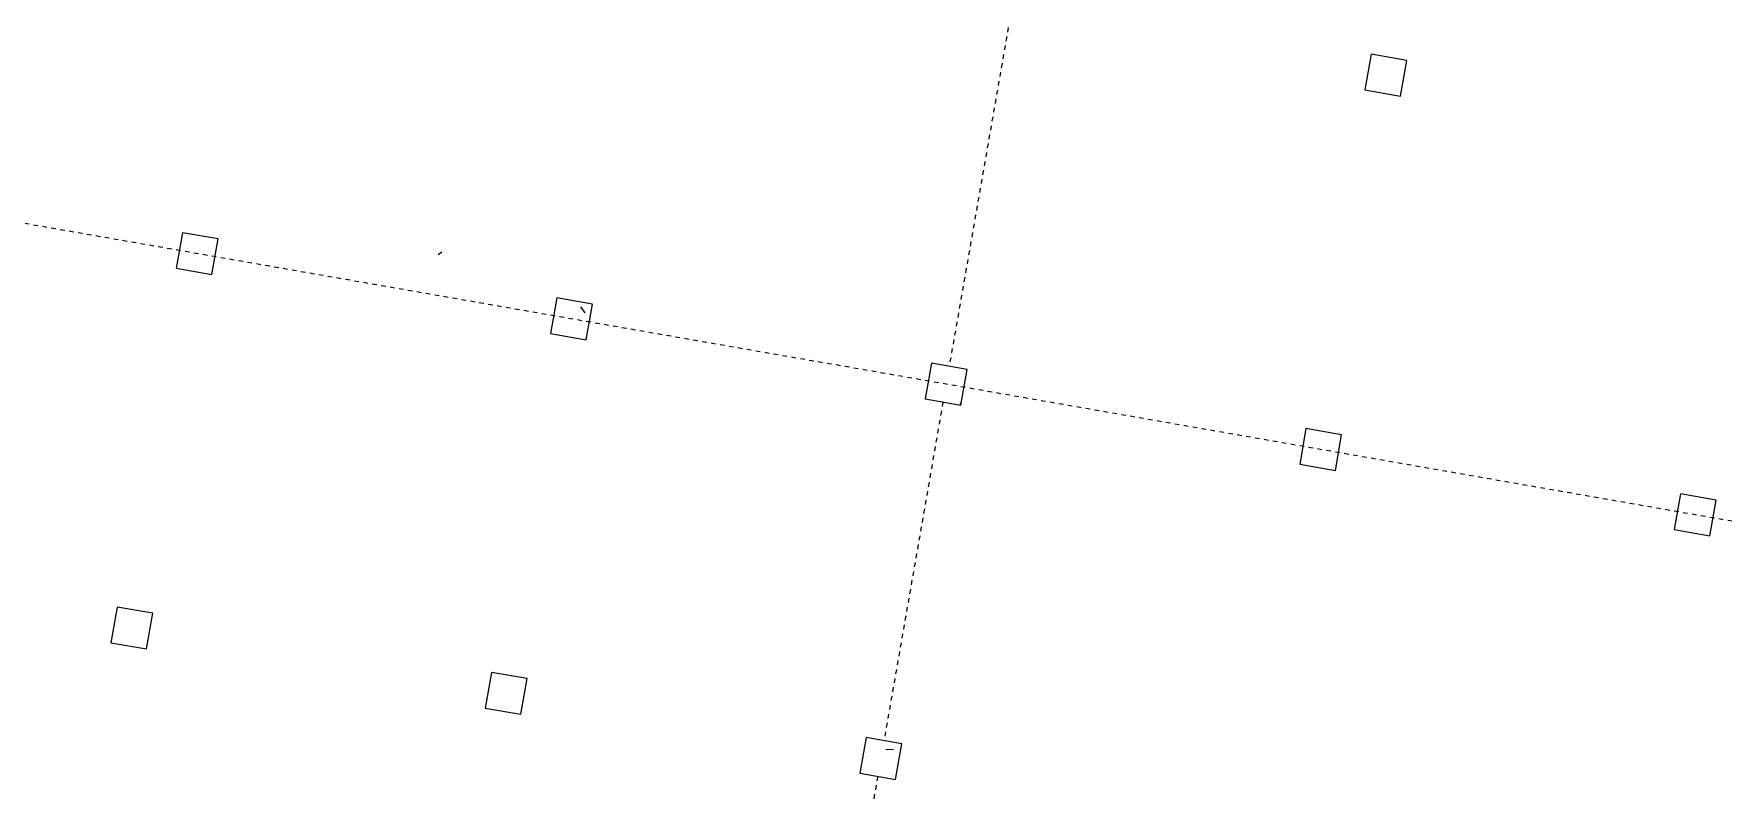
# Model space of a CAD drawing. Extents: x 274235 to 276654, y 142848 to 144425.
# Drawn here: x 276209.55 to 276246.88, y 143129.26 to 143146.01 of the extents above; entities that cross this region are included whole.
import ezdxf

# ---------------------------------------------------------------- set-up
doc = ezdxf.new("R2010")
doc.units = 0
doc.header["$LTSCALE"] = 1.5
for name, pattern in [('ACM-G-CENTER', [50.800000000000004, 31.75, -6.350000000000001, 6.350000000000001, -6.350000000000001]), ('ACM-G-HIDDEN2', [4.762500000000001, 3.175000000000001, -1.5875]), ('Hidden 1_32_', [1.3890625, 0.7937500000000002, -0.5953125])]:
    doc.linetypes.add(name, pattern=pattern)
doc.layers.get('0').update_dxf_attribs({"linetype": 'CONTINUOUS', "lineweight": 0})
for name, color, linetype, lineweight in [('_ACM-A-DETL', 7, 'CONTINUOUS', 5), ('_ACM-A-GRID', 3, 'CONTINUOUS', 5), ('_ACM-S-STRU-CLOS', 5, 'CONTINUOUS', 5)]:
    doc.layers.add(name, color=color, linetype=linetype, lineweight=lineweight)

# ---------------------------------------------------------------- blocks, each defined once
blk = doc.blocks.new('M_Concrete-Rectangular-Column - 800 x 800mm-3784998-B1_Working')
at = {"layer": '_ACM-A-DETL', "color": 250}
for p, q in [((400.0000000000002, 400.0000000000002), (-399.9999999999999, 400.0000000000002)), ((-399.9999999999999, 400.0000000000002), (-399.9999999999999, -399.9999999999999)), ((400.0000000000002, -399.9999999999999), (400.0000000000002, 400.0000000000002)), ((-399.9999999999999, -399.9999999999999), (400.0000000000002, -399.9999999999999))]:
    blk.add_line(p, q, dxfattribs=at)
blk = doc.blocks.new('M_Concrete-Rectangular-Column - 800 x 800mm-V5-B1_Working')
at = {"layer": '_ACM-S-STRU-CLOS'}
h = blk.add_hatch(dxfattribs=at)
h.set_pattern_fill('FP_4', color=256, style=0, pattern_type=2)
h.set_pattern_definition([(49.99999999999999, (-966604.1240000001, -730404.565), (3643.681986006824, -318.7812880006761), [381, -4191]), (355, (-966604.1240000001, -730404.565), (-704.8562580461121, 3821.135846227694), [304.8, -3352.8]), (100.451, (-966300.483, -730431.13), (2938.852362929117, 3502.332152374178), [323.8, -3561.801]), (46.184, (-966604.1240000001, -729388.565), (5421.581919880712, -840.8554984886337), [571.5, -6286.5]), (96.636, (-966152.325, -729458.635), (4748.051319755933, 4948.551449789822), [485.7, -5342.701999999999]), (351.184, (-966604.1240000001, -729388.565), (4748.100788072627, 4948.506072045693), [457.2, -5029.2]), (21, (-966096.1240000001, -729642.565), (3032.287836333134, -2045.304476687058), [381, -4191]), (326, (-966096.1240000001, -729642.565), (1236.042244531653, 3683.761809559103), [304.8, -3352.8]), (71.45100000000001, (-965843.433, -729813.007), (4268.342513760047, 1638.424823382678), [323.8, -3561.801]), (37.50000000000001, (-966604.1240000001, -730404.565), (61.77206501183639, 1691.100777463062), [167.64, -3144.52, 167.64, -6601.46]), (37.50000000000001, (-966604.1240000001, -730404.565), (61.77206501183639, 1691.100777463062), [-3479.8, -3235.96, 167.64, -3197.86]), (7.499999999999999, (-966604.1240000001, -730404.565), (1336.393250206115, 2003.61149636239), [167.64, -1772.92, 167.64, -4351.02]), (7.499999999999999, (-966604.1240000001, -730404.565), (1336.393250206115, 2003.61149636239), [-2108.2, -3068.32, 167.64, -1115.06]), (327.5, (-967736.964, -730404.565), (2711.817807077548, -114.578640950727), [167.64, -1102.36, -9220.2]), (327.5, (-967736.964, -730404.565), (2711.817807077548, -114.578640950727), [-1270, 167.64, -3794.76, -5257.8]), (327.5, (-967736.964, -730404.565), (2711.817807077548, -114.578640950727), [-5232.4, 167.64, -5090.16]), (317.5, (-968244.964, -730404.565), (2962.585592803855, 508.5334453662156), [167.64, -1483.36, 167.64, -6197.6]), (317.5, (-968244.964, -730404.565), (2962.585592803855, 508.5334453662156), [-1818.64, -2463.8, 167.64, -3566.16])])
h.paths.add_polyline_path([(400.0000000008793, -399.9999999991987), (400.0000000008793, 400.0000000007927), (-399.9999999991467, 400.0000000007753), (-399.9999999991467, -399.999999999216)])
at = {"layer": '_ACM-A-DETL', "color": 250}
for p, q in [((400.0000000000002, 400.0000000000002), (-399.9999999999999, 400.0000000000002)), ((-399.9999999999999, 400.0000000000002), (-399.9999999999999, -399.9999999999999)), ((400.0000000000002, -399.9999999999999), (400.0000000000002, 400.0000000000002)), ((-399.9999999999999, -399.9999999999999), (400.0000000000002, -399.9999999999999))]:
    blk.add_line(p, q, dxfattribs=at)
blk = doc.blocks.new('M_Concrete-Rectangular-Column - 800 x 800mm-V124-B1_Working')
at = {"layer": '_ACM-A-DETL', "color": 250}
for p, q in [((400.0000000000002, 400.0000000000002), (-399.9999999999999, 400.0000000000002)), ((-399.9999999999999, 400.0000000000002), (-399.9999999999999, -399.9999999999999)), ((400.0000000000002, -399.9999999999999), (400.0000000000002, 400.0000000000002)), ((-399.9999999999999, -399.9999999999999), (400.0000000000002, -399.9999999999999))]:
    blk.add_line(p, q, dxfattribs=at)
blk = doc.blocks.new('M_Concrete-Rectangular-Column - 800 x 800mm-V125-B1_Working')
at = {"layer": '_ACM-S-STRU-CLOS'}
h = blk.add_hatch(dxfattribs=at)
h.set_pattern_fill('FP_77', color=256, style=0, pattern_type=2)
h.set_pattern_definition([(49.99999999999999, (-966604.1240000001, -722004.565), (3643.681986006824, -318.7812880006761), [381, -4191]), (355, (-966604.1240000001, -722004.565), (-704.8562580461121, 3821.135846227694), [304.8, -3352.8]), (100.451, (-966300.483, -722031.13), (2938.852362929117, 3502.332152374178), [323.8, -3561.801]), (46.184, (-966604.1240000001, -720988.565), (5421.581919880712, -840.8554984886337), [571.5, -6286.5]), (96.636, (-966152.325, -721058.635), (4748.051319755933, 4948.551449789822), [485.7, -5342.701999999999]), (351.184, (-966604.1240000001, -720988.565), (4748.100788072627, 4948.506072045693), [457.2, -5029.2]), (21, (-966096.1240000001, -721242.565), (3032.287836333134, -2045.304476687058), [381, -4191]), (326, (-966096.1240000001, -721242.565), (1236.042244531653, 3683.761809559103), [304.8, -3352.8]), (71.45100000000001, (-965843.433, -721413.0079999999), (4268.342513760047, 1638.424823382678), [323.8, -3561.801]), (37.50000000000001, (-966604.1240000001, -722004.565), (61.77206501183639, 1691.100777463062), [167.64, -3144.52, 167.64, -6601.46]), (37.50000000000001, (-966604.1240000001, -722004.565), (61.77206501183639, 1691.100777463062), [-3479.8, -3235.96, 167.64, -3197.86]), (7.499999999999999, (-966604.1240000001, -722004.565), (1336.393250206115, 2003.61149636239), [167.64, -1772.92, 167.64, -4351.02]), (7.499999999999999, (-966604.1240000001, -722004.565), (1336.393250206115, 2003.61149636239), [-2108.2, -3068.32, 167.64, -1115.06]), (327.5, (-967736.964, -722004.565), (2711.817807077548, -114.578640950727), [167.64, -1102.36, -9220.2]), (327.5, (-967736.964, -722004.565), (2711.817807077548, -114.578640950727), [-1270, 167.64, -3794.76, -5257.8]), (327.5, (-967736.964, -722004.565), (2711.817807077548, -114.578640950727), [-5232.4, 167.64, -5090.16]), (317.5, (-968244.964, -722004.565), (2962.585592803855, 508.5334453662156), [167.64, -1483.36, 167.64, -6197.6]), (317.5, (-968244.964, -722004.565), (2962.585592803855, 508.5334453662156), [-1818.64, -2463.8, 167.64, -3566.16])])
h.paths.add_polyline_path([(400.0000000009486, -399.9999999992507), (400.0000000009486, 400.0000000007407), (-399.9999999990081, 400.0000000007407), (-399.9999999990081, -399.9999999992507)])
at = {"layer": '_ACM-A-DETL', "color": 250}
for p, q in [((400.0000000000002, 400.0000000000002), (-399.9999999999999, 400.0000000000002)), ((-399.9999999999999, 400.0000000000002), (-399.9999999999999, -399.9999999999999)), ((400.0000000000002, -399.9999999999999), (400.0000000000002, 400.0000000000002)), ((-399.9999999999999, -399.9999999999999), (400.0000000000002, -399.9999999999999))]:
    blk.add_line(p, q, dxfattribs=at)
blk = doc.blocks.new('M_Concrete-Rectangular-Column - 800 x 800mm-V130-B1_Working')
at = {"layer": '_ACM-S-STRU-CLOS'}
h = blk.add_hatch(dxfattribs=at)
h.set_pattern_fill('FP_80', color=256, style=0, pattern_type=2)
h.set_pattern_definition([(49.99999999999999, (-975004.1240000001, -722004.565), (3643.681986006824, -318.7812880006761), [381, -4191]), (355, (-975004.1240000001, -722004.565), (-704.8562580461121, 3821.135846227694), [304.8, -3352.8]), (100.451, (-974700.483, -722031.13), (2938.852362929117, 3502.332152374178), [323.8, -3561.801]), (46.184, (-975004.1240000001, -720988.565), (5421.581919880712, -840.8554984886337), [571.5, -6286.5]), (96.636, (-974552.325, -721058.635), (4748.051319755933, 4948.551449789822), [485.7, -5342.701999999999]), (351.184, (-975004.1240000001, -720988.565), (4748.100788072627, 4948.506072045693), [457.2, -5029.2]), (21, (-974496.1240000001, -721242.565), (3032.287836333134, -2045.304476687058), [381, -4191]), (326, (-974496.1240000001, -721242.565), (1236.042244531653, 3683.761809559103), [304.8, -3352.8]), (71.45100000000001, (-974243.433, -721413.0079999999), (4268.342513760047, 1638.424823382678), [323.8, -3561.801]), (37.50000000000001, (-975004.1240000001, -722004.565), (61.77206501183639, 1691.100777463062), [167.64, -3144.52, 167.64, -6601.46]), (37.50000000000001, (-975004.1240000001, -722004.565), (61.77206501183639, 1691.100777463062), [-3479.8, -3235.96, 167.64, -3197.86]), (7.499999999999999, (-975004.1240000001, -722004.565), (1336.393250206115, 2003.61149636239), [167.64, -1772.92, 167.64, -4351.02]), (7.499999999999999, (-975004.1240000001, -722004.565), (1336.393250206115, 2003.61149636239), [-2108.2, -3068.32, 167.64, -1115.06]), (327.5, (-976136.964, -722004.565), (2711.817807077548, -114.578640950727), [167.64, -1102.36, -9220.2]), (327.5, (-976136.964, -722004.565), (2711.817807077548, -114.578640950727), [-1270, 167.64, -3794.76, -5257.8]), (327.5, (-976136.964, -722004.565), (2711.817807077548, -114.578640950727), [-5232.4, 167.64, -5090.16]), (317.5, (-976644.964, -722004.565), (2962.585592803855, 508.5334453662156), [167.64, -1483.36, 167.64, -6197.6]), (317.5, (-976644.964, -722004.565), (2962.585592803855, 508.5334453662156), [-1818.64, -2463.8, 167.64, -3566.16])])
h.paths.add_polyline_path([(400.0000000008793, -399.9999999993893), (400.0000000008793, 400.0000000006021), (-399.9999999991467, 400.0000000005675), (-399.9999999991467, -399.9999999994239)])
at = {"layer": '_ACM-A-DETL', "color": 250}
for p, q in [((400.0000000000002, 400.0000000000002), (-399.9999999999999, 400.0000000000002)), ((-399.9999999999999, 400.0000000000002), (-399.9999999999999, -399.9999999999999)), ((400.0000000000002, -399.9999999999999), (400.0000000000002, 400.0000000000002)), ((-399.9999999999999, -399.9999999999999), (400.0000000000002, -399.9999999999999))]:
    blk.add_line(p, q, dxfattribs=at)
blk = doc.blocks.new('M_Concrete-Rectangular-Column - 800 x 800mm-V140-B1_Working')
at = {"layer": '_ACM-A-DETL', "color": 250}
for p, q in [((400.0000000000002, 400.0000000000002), (-399.9999999999999, 400.0000000000002)), ((-399.9999999999999, 400.0000000000002), (-399.9999999999999, -399.9999999999999)), ((400.0000000000002, -399.9999999999999), (400.0000000000002, 400.0000000000002)), ((-399.9999999999999, -399.9999999999999), (400.0000000000002, -399.9999999999999))]:
    blk.add_line(p, q, dxfattribs=at)
blk = doc.blocks.new('M_Concrete-Rectangular-Column - 800 x 800mm-V141-B1_Working')
at = {"layer": '_ACM-S-STRU-CLOS'}
h = blk.add_hatch(dxfattribs=at)
h.set_pattern_fill('FP_89', color=256, style=0, pattern_type=2)
h.set_pattern_definition([(49.99999999999999, (-991804.123, -730404.565), (3643.681986006824, -318.7812880006761), [381, -4191]), (355, (-991804.123, -730404.565), (-704.8562580461121, 3821.135846227694), [304.8, -3352.8]), (100.451, (-991500.483, -730431.13), (2938.852362929117, 3502.332152374178), [323.8, -3561.801]), (46.184, (-991804.123, -729388.565), (5421.581919880712, -840.8554984886337), [571.5, -6286.5]), (96.636, (-991352.325, -729458.635), (4748.051319755933, 4948.551449789822), [485.7, -5342.701999999999]), (351.184, (-991804.123, -729388.565), (4748.100788072627, 4948.506072045693), [457.2, -5029.2]), (21, (-991296.123, -729642.565), (3032.287836333134, -2045.304476687058), [381, -4191]), (326, (-991296.123, -729642.565), (1236.042244531653, 3683.761809559103), [304.8, -3352.8]), (71.45100000000001, (-991043.433, -729813.007), (4268.342513760047, 1638.424823382678), [323.8, -3561.801]), (37.50000000000001, (-991804.123, -730404.565), (61.77206501183639, 1691.100777463062), [167.64, -3144.52, 167.64, -6601.46]), (37.50000000000001, (-991804.123, -730404.565), (61.77206501183639, 1691.100777463062), [-3479.8, -3235.96, 167.64, -3197.86]), (7.499999999999999, (-991804.123, -730404.565), (1336.393250206115, 2003.61149636239), [167.64, -1772.92, 167.64, -4351.02]), (7.499999999999999, (-991804.123, -730404.565), (1336.393250206115, 2003.61149636239), [-2108.2, -3068.32, 167.64, -1115.06]), (327.5, (-992936.963, -730404.565), (2711.817807077548, -114.578640950727), [167.64, -1102.36, -9220.2]), (327.5, (-992936.963, -730404.565), (2711.817807077548, -114.578640950727), [-1270, 167.64, -3794.76, -5257.8]), (327.5, (-992936.963, -730404.565), (2711.817807077548, -114.578640950727), [-5232.4, 167.64, -5090.16]), (317.5, (-993444.963, -730404.565), (2962.585592803855, 508.5334453662156), [167.64, -1483.36, 167.64, -6197.6]), (317.5, (-993444.963, -730404.565), (2962.585592803855, 508.5334453662156), [-1818.64, -2463.8, 167.64, -3566.16])])
h.paths.add_polyline_path([(400.0000000009486, -399.9999999991987), (400.0000000009486, 400.00000000081), (-399.9999999990774, 400.00000000081), (-399.9999999990774, -399.9999999991987)])
at = {"layer": '_ACM-A-DETL', "color": 250}
for p, q in [((400.0000000000002, 400.0000000000002), (-399.9999999999999, 400.0000000000002)), ((-399.9999999999999, 400.0000000000002), (-399.9999999999999, -399.9999999999999)), ((400.0000000000002, -399.9999999999999), (400.0000000000002, 400.0000000000002)), ((-399.9999999999999, -399.9999999999999), (400.0000000000002, -399.9999999999999))]:
    blk.add_line(p, q, dxfattribs=at)
blk = doc.blocks.new('M_Concrete-Rectangular-Column - 800 x 800mm-V142-B1_Working')
at = {"layer": '_ACM-S-STRU-CLOS'}
h = blk.add_hatch(dxfattribs=at)
h.set_pattern_fill('FP_90', color=256, style=0, pattern_type=2)
h.set_pattern_definition([(49.99999999999999, (-975004.1240000001, -730404.565), (3643.681986006824, -318.7812880006761), [381, -4191]), (355, (-975004.1240000001, -730404.565), (-704.8562580461121, 3821.135846227694), [304.8, -3352.8]), (100.451, (-974700.483, -730431.13), (2938.852362929117, 3502.332152374178), [323.8, -3561.801]), (46.184, (-975004.1240000001, -729388.565), (5421.581919880712, -840.8554984886337), [571.5, -6286.5]), (96.636, (-974552.325, -729458.635), (4748.051319755933, 4948.551449789822), [485.7, -5342.701999999999]), (351.184, (-975004.1240000001, -729388.565), (4748.100788072627, 4948.506072045693), [457.2, -5029.2]), (21, (-974496.1240000001, -729642.565), (3032.287836333134, -2045.304476687058), [381, -4191]), (326, (-974496.1240000001, -729642.565), (1236.042244531653, 3683.761809559103), [304.8, -3352.8]), (71.45100000000001, (-974243.433, -729813.007), (4268.342513760047, 1638.424823382678), [323.8, -3561.801]), (37.50000000000001, (-975004.1240000001, -730404.565), (61.77206501183639, 1691.100777463062), [167.64, -3144.52, 167.64, -6601.46]), (37.50000000000001, (-975004.1240000001, -730404.565), (61.77206501183639, 1691.100777463062), [-3479.8, -3235.96, 167.64, -3197.86]), (7.499999999999999, (-975004.1240000001, -730404.565), (1336.393250206115, 2003.61149636239), [167.64, -1772.92, 167.64, -4351.02]), (7.499999999999999, (-975004.1240000001, -730404.565), (1336.393250206115, 2003.61149636239), [-2108.2, -3068.32, 167.64, -1115.06]), (327.5, (-976136.964, -730404.565), (2711.817807077548, -114.578640950727), [167.64, -1102.36, -9220.2]), (327.5, (-976136.964, -730404.565), (2711.817807077548, -114.578640950727), [-1270, 167.64, -3794.76, -5257.8]), (327.5, (-976136.964, -730404.565), (2711.817807077548, -114.578640950727), [-5232.4, 167.64, -5090.16]), (317.5, (-976644.964, -730404.565), (2962.585592803855, 508.5334453662156), [167.64, -1483.36, 167.64, -6197.6]), (317.5, (-976644.964, -730404.565), (2962.585592803855, 508.5334453662156), [-1818.64, -2463.8, 167.64, -3566.16])])
h.paths.add_polyline_path([(400.0000000008793, -399.9999999993026), (400.0000000008793, 400.0000000006887), (-399.9999999991467, 400.0000000006887), (-399.9999999991467, -399.9999999993026)])
at = {"layer": '_ACM-A-DETL', "color": 250}
for p, q in [((400.0000000000002, 400.0000000000002), (-399.9999999999999, 400.0000000000002)), ((-399.9999999999999, 400.0000000000002), (-399.9999999999999, -399.9999999999999)), ((400.0000000000002, -399.9999999999999), (400.0000000000002, 400.0000000000002)), ((-399.9999999999999, -399.9999999999999), (400.0000000000002, -399.9999999999999))]:
    blk.add_line(p, q, dxfattribs=at)
blk = doc.blocks.new('M_Concrete-Rectangular-Column - 800 x 800mm-V1152-B1_Working')
at = {"layer": '_ACM-A-DETL', "color": 250}
for p, q in [((400.0000000000002, 400.0000000000002), (-399.9999999999999, 400.0000000000002)), ((-399.9999999999999, 400.0000000000002), (-399.9999999999999, -399.9999999999999)), ((400.0000000000002, -399.9999999999999), (400.0000000000002, 400.0000000000002)), ((-399.9999999999999, -399.9999999999999), (400.0000000000002, -399.9999999999999))]:
    blk.add_line(p, q, dxfattribs=at)
blk = doc.blocks.new('BASEMENT20250512')
at = {"layer": '_ACM-A-DETL', "color": 250, "linetype": 'Hidden 1_32_'}
for p, q in [((975004.1235405807, 738404.5653400363), (975004.1235405807, 730804.565369814)), ((975004.1235405807, 730004.5653698142), (975004.1235405807, 722404.5654293696)), ((975004.1235405807, 721604.5654293697), (975004.1235405807, 714004.5654591478))]:
    blk.add_line(p, q, dxfattribs=at)
at = {"layer": '_ACM-A-DETL', "color": 250, "linetype": 'ACM-G-HIDDEN2'}
blk.add_line((963454.151201899, 731301.8150893224), (963528.8978211839, 731376.5606796563), dxfattribs=at)
at = {"layer": '_ACM-A-GRID', "linetype": 'ACM-G-CENTER'}
blk.add_line((1114634.70322009, 730404.5653698137), (547415.2252629842, 730404.5653698156), dxfattribs=at)
at = {"layer": '_ACM-S-STRU-CLOS'}
for name, p in [('M_Concrete-Rectangular-Column - 800 x 800mm-V1152-B1_Working', (983404.1235108025, 738804.5653400363)), ('M_Concrete-Rectangular-Column - 800 x 800mm-3784998-B1_Working', (958204.1236001364, 730404.5653698125)), ('M_Concrete-Rectangular-Column - 800 x 800mm-V5-B1_Working', (966604.1235703585, 730404.5653698125)), ('M_Concrete-Rectangular-Column - 800 x 800mm-V142-B1_Working', (975004.1235405805, 730404.5653698142)), ('M_Concrete-Rectangular-Column - 800 x 800mm-V140-B1_Working', (983404.1235108025, 730404.5653698142)), ('M_Concrete-Rectangular-Column - 800 x 800mm-V141-B1_Working', (991804.1234810248, 730404.565369814)), ('M_Concrete-Rectangular-Column - 800 x 800mm-V124-B1_Working', (958204.1236001363, 722004.5654293699)), ('M_Concrete-Rectangular-Column - 800 x 800mm-V125-B1_Working', (966604.1235703583, 722004.5654293699)), ('M_Concrete-Rectangular-Column - 800 x 800mm-V130-B1_Working', (975004.1235405805, 722004.5654293698))]:
    blk.add_blockref(name, p, dxfattribs=at)
blk = doc.blocks.new('5f0512')
at = {"layer": '_ACM-A-GRID', "linetype": 'ACM-G-CENTER'}
blk.add_line((114430.5797688431, -3.492459654808044e-10), (-445109.3669382626, 1.513399183750153e-09), dxfattribs=at)

msp = doc.modelspace()

# ---------------------------------------------------------------- block references
at = {"xscale": 0.0009999999999999994, "yscale": 0.001, "zscale": 0.001, "rotation": 350.1075696352769}
msp.add_blockref('BASEMENT20250512', (275143.7222229671, 142586.2208173259), dxfattribs=at)

# ---------------------------------------------------------------- next in the draw order: block references
msp.add_blockref('5f0512', (276254.5380815538, 143133.931731411), dxfattribs=at)

doc.saveas('drawing.dxf')
